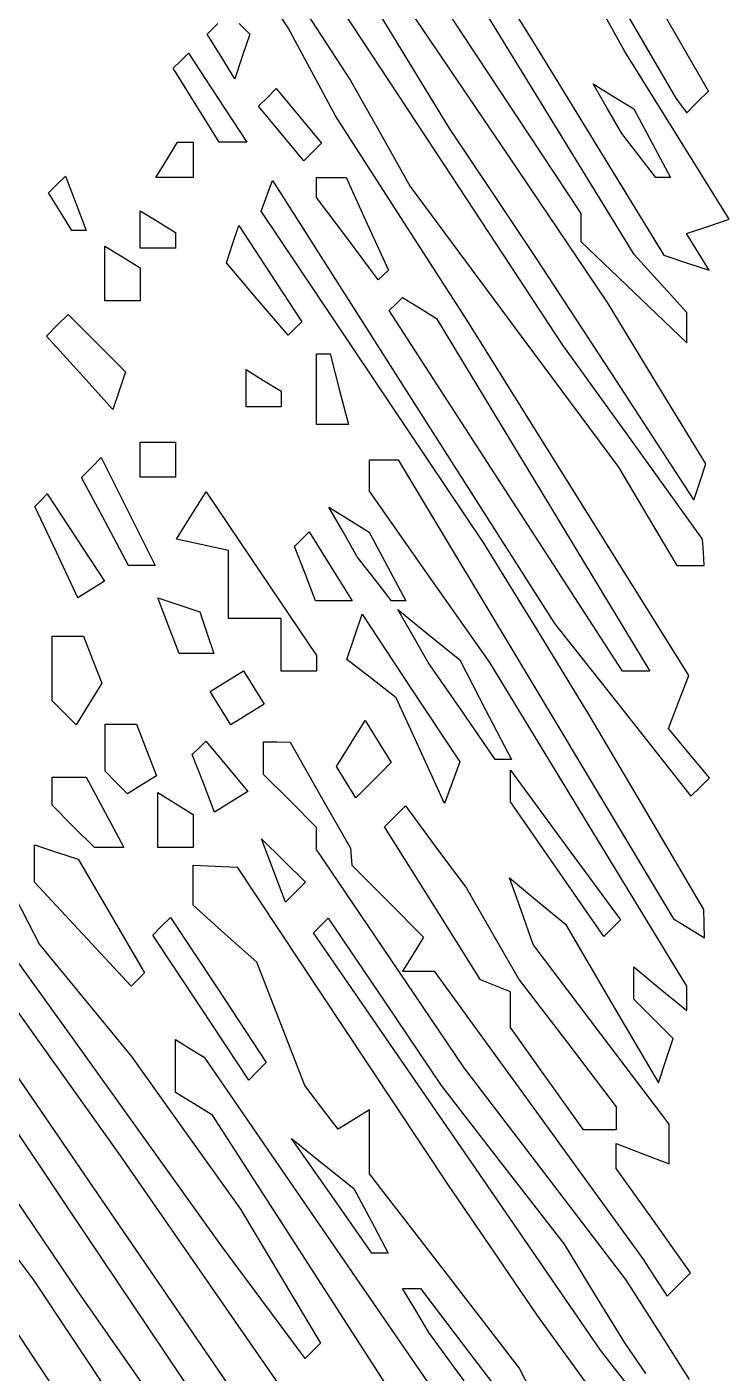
# Model space of a CAD drawing. Extents: x 137 to 489, y 18 to 824.
# Drawn here: x 268.2 to 300.1, y 538.8 to 599.8 of the extents above; entities that cross this region are included whole.
import ezdxf

# ---------------------------------------------------------------- set-up
doc = ezdxf.new("R2010")
doc.units = 0
doc.layers.add('Vrstva_1', color=7, linetype='CONTINUOUS')

msp = doc.modelspace()

# ---------------------------------------------------------------- linework, layer by layer
at = {"layer": 'Vrstva_1', "color": 7}
for p, q in [((285.753628, 608.000482), (291.436498, 598.74647)), ((299.144891, 596.938929), (294.149877, 605.576662)), ((281.853618, 604.344668), (287.353757, 595.274964)), ((279.771344, 602.214375), (281.338223, 599.814366)), ((291.880942, 595.86732), (287.99005, 602.214375)), ((294.168841, 602.614372), (297.660444, 596.614391)), ((280.065098, 599.814366), (278.617416, 602.014363)), ((287.141698, 593.603742), (281.753782, 601.79309)), ((290.075216, 593.977915), (285.596816, 600.614388)), ((287.388057, 600.397254), (293.353625, 591.380104)), ((295.353609, 598.728583), (294.113197, 600.952788)), ((276.396897, 599.521348), (276.877001, 600.001481)), ((277.84044, 599.998249), (278.323775, 599.514914)), ((281.143341, 597.814381), (280.065098, 599.814366)), ((281.338223, 599.814366), (282.905073, 597.414385)), ((277.023467, 598.507537), (276.396897, 599.521348)), ((278.323775, 599.514914), (277.986906, 598.504306)), ((275.193306, 598.316879), (275.54038, 598.663953)), ((275.54038, 598.663953), (276.867193, 596.638967)), ((291.436498, 598.74647), (297.119395, 589.492457)), ((297.715266, 594.925367), (295.353609, 598.728583)), ((274.84626, 597.969805), (275.193306, 598.316879)), ((275.894116, 596.291922), (274.84626, 597.969805)), ((277.650037, 597.493726), (277.023467, 598.507537)), ((277.986906, 598.504306), (277.650037, 597.493726)), ((282.221612, 595.814369), (281.143341, 597.814381)), ((282.905073, 597.414385), (284.252967, 595.014375)), ((279.129098, 596.652659), (279.529123, 597.052684)), ((279.529123, 597.052684), (280.557108, 595.814)), ((294.558066, 596.137603), (293.909896, 597.261229)), ((293.909896, 597.261229), (294.8292, 596.693052)), ((294.8292, 596.693052), (295.748504, 596.124904)), ((298.649282, 596.44332), (299.144891, 596.938929)), ((276.941971, 594.61401), (275.894116, 596.291922)), ((276.867193, 596.638967), (278.194005, 594.61401)), ((278.729101, 596.252662), (279.129098, 596.652659)), ((279.757114, 595.014007), (278.729101, 596.252662)), ((295.206236, 595.014007), (294.558066, 596.137603)), ((295.748504, 596.124904), (296.580954, 594.569449)), ((297.660444, 596.614391), (297.907058, 596.281037)), ((297.907058, 596.281037), (298.153672, 595.947711)), ((298.153672, 595.947711), (298.649282, 596.44332)), ((280.557108, 595.814), (281.58512, 594.575345)), ((285.187663, 591.208665), (282.221612, 595.814369)), ((295.771833, 589.520237), (291.880942, 595.86732)), ((280.785098, 593.775352), (279.757114, 595.014007)), ((284.252967, 595.014375), (285.600898, 592.614366)), ((287.353757, 595.274964), (289.35377, 592.284413)), ((295.979613, 594.014), (295.206236, 595.014007)), ((300.076923, 591.122152), (297.715266, 594.925367)), ((274.557098, 593.814016), (275.051546, 594.61401)), ((275.051546, 594.61401), (275.404317, 594.61401)), ((275.404317, 594.61401), (275.757117, 594.61401)), ((275.757117, 594.61401), (275.757117, 593.814016)), ((277.568002, 594.61401), (276.941971, 594.61401)), ((278.194005, 594.61401), (277.568002, 594.61401)), ((281.58512, 594.575345), (281.185123, 594.175348)), ((296.580954, 594.569449), (297.413405, 593.014022)), ((274.062679, 593.014022), (274.557098, 593.814016)), ((275.757117, 593.814016), (275.757117, 593.014022)), ((281.185123, 594.175348), (280.785098, 593.775352)), ((294.553616, 587.341443), (290.075216, 593.977915)), ((296.753017, 593.014022), (295.979613, 594.014)), ((269.578185, 592.701843), (269.959445, 593.083131)), ((269.959445, 593.083131), (270.433171, 591.848614)), ((292.529622, 585.414366), (287.141698, 593.603742)), ((269.196897, 592.320583), (269.578185, 592.701843)), ((274.909898, 593.014022), (274.062679, 593.014022)), ((275.757117, 593.014022), (274.909898, 593.014022)), ((279.100043, 592.183811), (279.353744, 592.875748)), ((279.353744, 592.875748), (285.753713, 582.826221)), ((281.357158, 592.564618), (281.357158, 593.014136)), ((281.357158, 593.014136), (282.028742, 593.014136)), ((281.357158, 592.1151), (281.357158, 592.564618)), ((282.028742, 593.014136), (282.700355, 593.014136)), ((282.700355, 593.014136), (283.658712, 590.910744)), ((285.600898, 592.614366), (290.330844, 586.247185)), ((297.083197, 593.014022), (296.753017, 593.014022)), ((297.413405, 593.014022), (297.083197, 593.014022)), ((269.724226, 591.467355), (269.196897, 592.320583)), ((270.433171, 591.848614), (270.906897, 590.614126)), ((278.846342, 591.491846), (279.100043, 592.183811)), ((282.757161, 590.242958), (281.357158, 592.1151)), ((289.35377, 592.284413), (291.353754, 589.29389)), ((270.251527, 590.614126), (269.724226, 591.467355)), ((273.357108, 590.661352), (273.357108, 591.508542)), ((273.357108, 591.508542), (274.157101, 591.014123)), ((283.900082, 583.957896), (278.846342, 591.491846)), ((288.153723, 586.602989), (285.187663, 591.208665)), ((293.353625, 591.380104), (293.353625, 590.746901)), ((270.579212, 590.614126), (270.251527, 590.614126)), ((270.906897, 590.614126), (270.579212, 590.614126)), ((273.357108, 589.814133), (273.357108, 590.661352)), ((274.157101, 591.014123), (274.957123, 590.519704)), ((277.547848, 589.986054), (277.829895, 590.832649)), ((277.829895, 590.832649), (279.257423, 588.653997)), ((283.658712, 590.910744), (284.617077, 588.807352)), ((293.353625, 590.746901), (293.353625, 590.113726)), ((298.143638, 590.477723), (299.11028, 590.799937)), ((299.11028, 590.799937), (300.076923, 591.122152)), ((274.957123, 590.519704), (274.957123, 590.166904)), ((274.957123, 590.166904), (274.957123, 589.814133)), ((277.265517, 589.13943), (277.547848, 589.986054)), ((284.157156, 588.370816), (282.757161, 590.242958)), ((293.353625, 590.113726), (295.753606, 587.814375)), ((298.659997, 589.642268), (298.143638, 590.477723)), ((271.75712, 588.661339), (271.75712, 589.908555)), ((271.75712, 589.908555), (272.557114, 589.414136)), ((272.557114, 589.414136), (273.357108, 588.919689)), ((274.157101, 589.814133), (273.357108, 589.814133)), ((274.957123, 589.814133), (274.157101, 589.814133)), ((296.962724, 588.204309), (295.771833, 589.520237)), ((297.119395, 589.492457), (298.147861, 589.149635)), ((299.176328, 588.806813), (298.659997, 589.642268)), ((273.357108, 588.919689), (273.357108, 588.16692)), ((278.66861, 587.50075), (277.265517, 589.13943)), ((284.617077, 588.807352), (284.387046, 588.589084)), ((291.353754, 589.29389), (294.915345, 583.838926)), ((298.147861, 589.149635), (299.176328, 588.806813)), ((271.75712, 587.414123), (271.75712, 588.661339)), ((273.357108, 588.16692), (273.357108, 587.414123)), ((279.257423, 588.653997), (280.684922, 586.475345)), ((284.387046, 588.589084), (284.157156, 588.370816)), ((298.153616, 586.888381), (296.962724, 588.204309)), ((284.95338, 587.277437), (285.250649, 587.574706)), ((285.250649, 587.574706), (286.024819, 587.096246)), ((295.753606, 587.814375), (298.153616, 585.515024)), ((272.557114, 587.414123), (271.75712, 587.414123)), ((273.357108, 587.414123), (272.557114, 587.414123)), ((280.071675, 585.86207), (278.66861, 587.50075)), ((284.656082, 586.980139), (284.95338, 587.277437)), ((289.948847, 578.797311), (284.656082, 586.980139)), ((286.024819, 587.096246), (286.798961, 586.617814)), ((296.787685, 583.680129), (294.553616, 587.341443)), ((269.100264, 585.823689), (269.590601, 586.313997)), ((269.590601, 586.313997), (270.080909, 586.804334)), ((270.080909, 586.804334), (271.383316, 585.501956)), ((280.684922, 586.475345), (280.378327, 586.168722)), ((286.798961, 586.617814), (291.639373, 578.616148)), ((293.202057, 578.511607), (288.153723, 586.602989)), ((298.153616, 586.201717), (298.153616, 586.888381)), ((270.60821, 584.157399), (269.100264, 585.823689)), ((280.378327, 586.168722), (280.071675, 585.86207)), ((290.330844, 586.247185), (295.060819, 579.879975)), ((298.153616, 585.515024), (298.153616, 586.201717)), ((271.383316, 585.501956), (272.685694, 584.199578)), ((295.702696, 581.014372), (292.529622, 585.414366)), ((281.357101, 583.4139), (281.357101, 585.013887)), ((281.357101, 585.013887), (281.66381, 585.013887)), ((281.66381, 585.013887), (281.97049, 585.013887)), ((281.97049, 585.013887), (282.388912, 583.4139)), ((272.116185, 582.491109), (270.60821, 584.157399)), ((272.685694, 584.199578), (272.400925, 583.345329)), ((278.157098, 583.461096), (278.157098, 584.308287)), ((278.157098, 584.308287), (278.95712, 583.813868)), ((288.95383, 576.423918), (283.900082, 583.957896)), ((272.400925, 583.345329), (272.116185, 582.491109)), ((278.157098, 582.613877), (278.157098, 583.461096)), ((278.95712, 583.813868), (279.757114, 583.319449)), ((279.757114, 583.319449), (279.757114, 582.966649)), ((281.357101, 581.813884), (281.357101, 583.4139)), ((282.388912, 583.4139), (282.807306, 581.813884)), ((294.915345, 583.838926), (298.476964, 578.383963)), ((299.021783, 580.018816), (296.787685, 583.680129)), ((279.757114, 582.966649), (279.757114, 582.613877)), ((285.753713, 582.826221), (292.15372, 572.776665)), ((278.95712, 582.613877), (278.157098, 582.613877)), ((279.757114, 582.613877), (278.95712, 582.613877)), ((282.082204, 581.813884), (281.357101, 581.813884)), ((282.807306, 581.813884), (282.082204, 581.813884)), ((273.357108, 580.214095), (273.357108, 581.014089)), ((273.357108, 581.014089), (274.157101, 581.014089)), ((274.157101, 581.014089), (274.957123, 581.014089)), ((274.957123, 581.014089), (274.957123, 580.214095)), ((298.87577, 576.614378), (295.702696, 581.014372)), ((271.139111, 579.863024), (271.590188, 580.314101)), ((271.590188, 580.314101), (272.812317, 577.86423)), ((273.357108, 579.414101), (273.357108, 580.214095)), ((274.957123, 580.214095), (274.957123, 579.414101)), ((283.756507, 579.50172), (283.756507, 580.214378)), ((283.756507, 580.214378), (284.406208, 580.214378)), ((284.406208, 580.214378), (285.055937, 580.214378)), ((285.055937, 580.214378), (291.303184, 569.801676)), ((270.688034, 579.411975), (271.139111, 579.863024)), ((295.060819, 579.879975), (296.379751, 577.647181)), ((298.749373, 579.201389), (299.021783, 580.018816)), ((271.757772, 577.413181), (270.688034, 579.411975)), ((274.157101, 579.414101), (273.357108, 579.414101)), ((274.957123, 579.414101), (274.157101, 579.414101)), ((283.756507, 578.78909), (283.756507, 579.50172)), ((298.476964, 578.383963), (298.749373, 579.201389)), ((268.573898, 578.097578), (268.857079, 578.380759)), ((268.857079, 578.380759), (269.14026, 578.66394)), ((269.14026, 578.66394), (270.439747, 576.680709)), ((275.671341, 577.689106), (276.343435, 578.763437)), ((276.343435, 578.763437), (278.850254, 575.049002)), ((286.488794, 574.901742), (283.756507, 578.78909)), ((295.241584, 570.614482), (289.948847, 578.797311)), ((291.639373, 578.616148), (296.479786, 570.614482)), ((298.250419, 570.420224), (293.202057, 578.511607)), ((269.55239, 576.024148), (268.573898, 578.097578)), ((272.812317, 577.86423), (274.034475, 575.414388)), ((282.558056, 576.937755), (281.909886, 578.06138)), ((281.909886, 578.06138), (282.82919, 577.493203)), ((272.827483, 575.414388), (271.757772, 577.413181)), ((274.999246, 576.614775), (275.671341, 577.689106)), ((282.82919, 577.493203), (283.748513, 576.925027)), ((296.379751, 577.647181), (297.698712, 575.414388)), ((270.439747, 576.680709), (271.739205, 574.697449)), ((276.178175, 576.355972), (274.999246, 576.614775)), ((280.359448, 576.28315), (280.688579, 576.612281)), ((280.688579, 576.612281), (281.017681, 576.941383)), ((281.017681, 576.941383), (281.994188, 575.377764)), ((283.206226, 575.814158), (282.558056, 576.937755)), ((283.748513, 576.925027), (284.580964, 575.3696)), ((298.914888, 576.014369), (298.87577, 576.614378)), ((270.530881, 573.950747), (269.55239, 576.024148)), ((277.357105, 576.097169), (276.178175, 576.355972)), ((277.357105, 574.55583), (277.357105, 576.097169)), ((280.833174, 575.048662), (280.359448, 576.28315)), ((291.347348, 572.519166), (288.95383, 576.423918)), ((298.953723, 575.414388), (298.914888, 576.014369)), ((273.430979, 575.414388), (272.827483, 575.414388)), ((274.034475, 575.414388), (273.430979, 575.414388)), ((281.994188, 575.377764), (282.970667, 573.814145)), ((283.979622, 574.814152), (283.206226, 575.814158)), ((284.580964, 575.3696), (285.413386, 573.814145)), ((297.698712, 575.414388), (298.326217, 575.414388)), ((298.326217, 575.414388), (298.953723, 575.414388)), ((278.850254, 575.049002), (281.357101, 571.334567)), ((281.3069, 573.814145), (280.833174, 575.048662)), ((284.753027, 573.814145), (283.979622, 574.814152)), ((289.22108, 571.014366), (286.488794, 574.901742)), ((271.135114, 574.324155), (270.530881, 573.950747)), ((271.739205, 574.697449), (271.135114, 574.324155)), ((277.357105, 573.014492), (277.357105, 574.55583)), ((274.642166, 572.681194), (274.156024, 573.948054)), ((274.156024, 573.948054), (275.106566, 573.631197)), ((275.106566, 573.631197), (276.057108, 573.31434)), ((282.138783, 573.814145), (281.3069, 573.814145)), ((282.970667, 573.814145), (282.138783, 573.814145)), ((285.083206, 573.814145), (284.753027, 573.814145)), ((285.413386, 573.814145), (285.083206, 573.814145)), ((276.057108, 573.31434), (276.373766, 572.364337)), ((278.557123, 573.014492), (277.357105, 573.014492)), ((279.757114, 573.014492), (278.557123, 573.014492)), ((279.757114, 571.814501), (279.757114, 573.014492)), ((283.078667, 572.176344), (283.420128, 573.200728)), ((283.420128, 573.200728), (285.636869, 569.850999)), ((285.734721, 572.2143), (285.049956, 573.41429)), ((285.049956, 573.41429), (286.45628, 572.272552)), ((275.128308, 571.414363), (274.642166, 572.681194)), ((276.373766, 572.364337), (276.690453, 571.414363)), ((286.45628, 572.272552), (287.862605, 571.130841)), ((293.740838, 568.614385), (291.347348, 572.519166)), ((292.15372, 572.776665), (295.250712, 568.859185)), ((269.357111, 570.747739), (269.357111, 572.214413)), ((269.357111, 572.214413), (270.071527, 572.214413)), ((270.071527, 572.214413), (270.785914, 572.214413)), ((270.785914, 572.214413), (271.197505, 571.141868)), ((279.757114, 570.614482), (279.757114, 571.814501)), ((282.737205, 571.151931), (283.078667, 572.176344)), ((286.419458, 571.014281), (285.734721, 572.2143)), ((271.197505, 571.141868), (271.609067, 570.069323)), ((275.909366, 571.414363), (275.128308, 571.414363)), ((276.690453, 571.414363), (275.909366, 571.414363)), ((281.357101, 571.334567), (281.357101, 570.974681)), ((283.857052, 570.282177), (282.737205, 571.151931)), ((287.862605, 571.130841), (289.030394, 568.872564)), ((269.357111, 569.281065), (269.357111, 570.747739)), ((277.28879, 570.172164), (278.046547, 570.640504)), ((278.046547, 570.640504), (278.514887, 569.882747)), ((280.557108, 570.614482), (279.757114, 570.614482)), ((281.357101, 570.614766), (280.557108, 570.614482)), ((281.357101, 570.974681), (281.357101, 570.614766)), ((287.94274, 568.814284), (286.419458, 571.014281)), ((293.688794, 563.673229), (289.22108, 571.014366)), ((295.860699, 570.614482), (295.241584, 570.614482)), ((296.479786, 570.614482), (295.860699, 570.614482)), ((271.609067, 570.069323), (271.028446, 569.129837)), ((276.531004, 569.703852), (277.28879, 570.172164)), ((278.514887, 569.882747), (278.983199, 569.124961)), ((284.976879, 569.412422), (283.857052, 570.282177)), ((285.636869, 569.850999), (287.853619, 566.501241)), ((297.788258, 569.215896), (298.250419, 570.420224)), ((269.902468, 568.735707), (269.357111, 569.281065)), ((276.999344, 568.946066), (276.531004, 569.703852)), ((286.072016, 567.012413), (284.976879, 569.412422)), ((291.303184, 569.801676), (297.550432, 559.388954)), ((297.326126, 568.011569), (297.788258, 569.215896)), ((270.447826, 568.19035), (269.902468, 568.735707)), ((271.028446, 569.129837), (270.447826, 568.19035)), ((277.467684, 568.188309), (276.999344, 568.946066)), ((278.225442, 568.656649), (277.467684, 568.188309)), ((278.983199, 569.124961), (278.225442, 568.656649)), ((289.46605, 566.614287), (287.94274, 568.814284)), ((289.030394, 568.872564), (290.198183, 566.614287)), ((296.337317, 564.214391), (293.740838, 568.614385)), ((295.250712, 568.859185), (298.347704, 564.941676)), ((271.757375, 567.14584), (271.757375, 568.212517)), ((271.757375, 568.212517), (272.471763, 568.212517)), ((272.471763, 568.212517), (273.186179, 568.212517)), ((273.186179, 568.212517), (273.636831, 567.038123)), ((282.910147, 567.336044), (283.557345, 568.383276)), ((283.557345, 568.383276), (284.14766, 567.428142)), ((298.253934, 566.893641), (297.326126, 568.011569)), ((276.024538, 567.14635), (276.329375, 567.451159)), ((276.329375, 567.451159), (277.282213, 566.303071)), ((278.955816, 566.673248), (278.955816, 567.416095)), ((278.955816, 567.416095), (279.555826, 567.410426)), ((279.555826, 567.410426), (280.155807, 567.404756)), ((280.155807, 567.404756), (281.527832, 564.993748)), ((284.14766, 567.428142), (284.737946, 566.473037)), ((271.757375, 566.079163), (271.757375, 567.14584)), ((273.636831, 567.038123), (274.087483, 565.863758)), ((275.7197, 566.841512), (276.024538, 567.14635)), ((276.222368, 565.531594), (275.7197, 566.841512)), ((282.262941, 566.288841), (282.910147, 567.336044)), ((287.167124, 564.612432), (286.072016, 567.012413)), ((299.181713, 565.775714), (298.253934, 566.893641)), ((277.282213, 566.303071), (278.235051, 565.154955)), ((278.955816, 565.930372), (278.955816, 566.673248)), ((282.70044, 565.580945), (282.262941, 566.288841)), ((284.737946, 566.473037), (283.937953, 565.673043)), ((287.853619, 566.501241), (287.510372, 565.556822)), ((289.832117, 566.614287), (289.46605, 566.614287)), ((290.198183, 566.614287), (289.832117, 566.614287)), ((269.357366, 565.173465), (269.357366, 565.813471)), ((269.357366, 565.813471), (270.129212, 565.813471)), ((270.129212, 565.813471), (270.901057, 565.813471)), ((270.901057, 565.813471), (271.757375, 564.213484)), ((272.268944, 565.567594), (271.757375, 566.079163)), ((272.780541, 565.055997), (272.268944, 565.567594)), ((274.087483, 565.863758), (273.434012, 565.459877)), ((280.155807, 564.730381), (278.955816, 565.930372)), ((283.137968, 564.873049), (282.70044, 565.580945)), ((283.937953, 565.673043), (283.137968, 564.873049)), ((287.510372, 565.556822), (287.167124, 564.612432)), ((290.157364, 565.413021), (290.157364, 566.127635)), ((290.157364, 566.127635), (292.653751, 562.733062)), ((298.764709, 565.358709), (299.181713, 565.775714)), ((269.357366, 564.533459), (269.357366, 565.173465)), ((273.434012, 565.459877), (272.780541, 565.055997)), ((274.157357, 563.860684), (274.157357, 565.1079)), ((274.157357, 565.1079), (274.957379, 564.613481)), ((276.725035, 564.221704), (276.222368, 565.531594)), ((278.235051, 565.154955), (277.480043, 564.688315)), ((281.527832, 564.993748), (282.899829, 562.58274)), ((290.157364, 564.698435), (290.157364, 565.413021)), ((298.347704, 564.941676), (298.764709, 565.358709)), ((270.317375, 563.573477), (269.357366, 564.533459)), ((274.957379, 564.613481), (275.757372, 564.119033)), ((277.480043, 564.688315), (276.725035, 564.221704)), ((281.355826, 563.530391), (280.155807, 564.730381)), ((284.918003, 564.039663), (285.394167, 564.515799)), ((285.394167, 564.515799), (286.775745, 562.641814)), ((292.276205, 561.640929), (290.157364, 564.698435)), ((271.757375, 564.213484), (272.613665, 562.613468)), ((274.157357, 562.613468), (274.157357, 563.860684)), ((275.757372, 564.119033), (275.757372, 563.366265)), ((284.441868, 563.5635), (284.918003, 564.039663)), ((298.933824, 559.814377), (296.337317, 564.214391)), ((271.277357, 562.613468), (270.317375, 563.573477)), ((275.757372, 563.366265), (275.757372, 562.613468)), ((281.355826, 563.029339), (281.355826, 563.530391)), ((286.619187, 560.087921), (284.441868, 563.5635)), ((298.156507, 556.332123), (293.688794, 563.673229)), ((268.557372, 561.892929), (268.557372, 562.745761)), ((268.557372, 562.745761), (269.550037, 562.414873)), ((271.945511, 562.613468), (271.277357, 562.613468)), ((272.613665, 562.613468), (271.945511, 562.613468)), ((274.957379, 562.613468), (274.157357, 562.613468)), ((275.757372, 562.613468), (274.957379, 562.613468)), ((279.408793, 561.579248), (278.862585, 563.013748)), ((278.862585, 563.013748), (279.856638, 562.027093)), ((281.355826, 562.528287), (281.355826, 563.029339)), ((284.707984, 557.572195), (281.355826, 562.528287)), ((282.899829, 562.58274), (282.928175, 562.198816)), ((286.775745, 562.641814), (288.157351, 560.767859)), ((292.653751, 562.733062), (295.150139, 559.338525)), ((270.774604, 553.282611), (264.557375, 561.952882)), ((268.557372, 561.04007), (268.557372, 561.892929)), ((269.550037, 562.414873), (270.542701, 562.083985)), ((270.542701, 562.083985), (272.045687, 559.510532)), ((279.856638, 562.027093), (280.850692, 561.04041)), ((282.928175, 562.198816), (282.956522, 561.814381)), ((275.755813, 560.910016), (275.755813, 561.816167)), ((275.755813, 561.816167), (276.75582, 561.774781)), ((276.75582, 561.774781), (277.755826, 561.733396)), ((277.755826, 561.733396), (282.555816, 554.493713)), ((279.955029, 560.144755), (279.408793, 561.579248)), ((282.956522, 561.814381), (284.585698, 560.185206)), ((294.395046, 558.583461), (292.276205, 561.640929)), ((267.44775, 560.812277), (268.77924, 558.212287)), ((270.74827, 558.683836), (268.557372, 561.04007)), ((275.755813, 560.003845), (275.755813, 560.910016)), ((280.850692, 561.04041), (280.402875, 560.592592)), ((288.157351, 560.767859), (289.35737, 558.690072)), ((290.65646, 559.727552), (290.11989, 561.240677)), ((290.11989, 561.240677), (291.384312, 560.191329)), ((280.402875, 560.592592), (279.955029, 560.144755)), ((284.585698, 560.185206), (286.214854, 558.556021)), ((288.796507, 556.612328), (286.619187, 560.087921)), ((291.384312, 560.191329), (292.648734, 559.141943)), ((272.045687, 559.510532), (273.548673, 556.937065)), ((274.323212, 559.044856), (274.723209, 559.444853)), ((274.723209, 559.444853), (276.900216, 556.155184)), ((277.199923, 558.709999), (275.755813, 560.003845)), ((291.193058, 558.214384), (290.65646, 559.727552)), ((298.945162, 559.167171), (298.933824, 559.814377)), ((264.958081, 559.138654), (268.708034, 553.877433)), ((273.923215, 558.644859), (274.323212, 559.044856)), ((281.223363, 558.750336), (281.555413, 559.082358)), ((281.555413, 559.082358), (281.887464, 559.414409)), ((281.887464, 559.414409), (284.449039, 555.615241)), ((292.648734, 559.141943), (294.757654, 555.543298)), ((294.772592, 558.960979), (294.395046, 558.583461)), ((295.150139, 559.338525), (294.772592, 558.960979)), ((297.550432, 559.388954), (298.25348, 558.954459)), ((298.25348, 558.954459), (298.956501, 558.519965)), ((298.956501, 558.519965), (298.945162, 559.167171)), ((268.77924, 558.212287), (270.868289, 555.678198)), ((272.939196, 556.327587), (270.74827, 558.683836)), ((276.100223, 555.355162), (273.923215, 558.644859)), ((278.644005, 557.416176), (277.199923, 558.709999)), ((287.735726, 549.283238), (281.223363, 558.750336)), ((286.214854, 558.556021), (285.738463, 557.785219)), ((289.35737, 558.690072), (290.557361, 556.612299)), ((294.2748, 554.140488), (291.193058, 558.214384)), ((285.738463, 557.785219), (285.262072, 557.014394)), ((262.588289, 557.416176), (270.103161, 546.216208)), ((279.733983, 554.61617), (278.644005, 557.416176)), ((288.060151, 552.616129), (284.707984, 557.572195)), ((285.262072, 557.014394), (285.980712, 557.014394)), ((285.980712, 557.014394), (286.699323, 557.014394)), ((286.699323, 557.014394), (291.427909, 550.487707)), ((295.756498, 556.472324), (295.756498, 557.210296)), ((295.756498, 557.210296), (296.956517, 556.214372)), ((273.24392, 556.632312), (272.939196, 556.327587)), ((273.548673, 556.937065), (273.24392, 556.632312)), ((289.476935, 556.345587), (288.796507, 556.612328)), ((290.557361, 556.612299), (292.757357, 553.736835)), ((295.756498, 555.734381), (295.756498, 556.472324)), ((276.900216, 556.155184), (279.077224, 552.86555)), ((290.157364, 556.078847), (289.476935, 556.345587)), ((290.157364, 555.268989), (290.157364, 556.078847)), ((296.956517, 556.214372), (298.156507, 555.218476)), ((298.156507, 555.775285), (298.156507, 556.332123)), ((298.156507, 555.218476), (298.156507, 555.775285)), ((270.868289, 555.678198), (272.957366, 553.144139)), ((278.277231, 552.065528), (276.100223, 555.355162)), ((284.449039, 555.615241), (287.010624, 551.816135)), ((290.157364, 554.459159), (290.157364, 555.268989)), ((294.757654, 555.543298), (296.866602, 551.944687)), ((296.64652, 554.844387), (295.756498, 555.734381)), ((272.615479, 545.17989), (265.872878, 555.016167)), ((280.82399, 551.816192), (279.733983, 554.61617)), ((297.536513, 553.954422), (296.64652, 554.844387)), ((282.555816, 554.493713), (287.355798, 547.254085)), ((291.811833, 552.135685), (290.157364, 554.459159)), ((297.356513, 550.06662), (294.2748, 554.140488)), ((297.201543, 552.94954), (297.536513, 553.954422)), ((268.708034, 553.877433), (272.457986, 548.616189)), ((274.95582, 552.710608), (274.95582, 553.910627)), ((274.95582, 553.910627), (275.610084, 553.506265)), ((275.610084, 553.506265), (276.264349, 553.101902)), ((292.757357, 553.736835), (294.957354, 550.861342)), ((276.991804, 544.612309), (270.774604, 553.282611)), ((272.957366, 553.144139), (275.428412, 549.678217)), ((276.264349, 553.101902), (281.810078, 545.034954)), ((279.077224, 552.86555), (278.677227, 552.465524)), ((296.866602, 551.944687), (297.201543, 552.94954)), ((270.558264, 542.443493), (263.958245, 552.20434)), ((274.95582, 551.510617), (274.95582, 552.710608)), ((278.677227, 552.465524), (278.277231, 552.065528)), ((291.725291, 547.81611), (288.060151, 552.616129)), ((293.466302, 549.812211), (291.811833, 552.135685)), ((275.798616, 550.989751), (274.95582, 551.510617)), ((281.580528, 550.825002), (280.82399, 551.816192)), ((287.010624, 551.816135), (289.801304, 548.216135)), ((276.641442, 550.468857), (275.798616, 550.989751)), ((280.998632, 543.714661), (276.641442, 550.468857)), ((282.337095, 549.833811), (281.580528, 550.825002)), ((283.046465, 550.272217), (282.337095, 549.833811)), ((283.755798, 550.710624), (283.046465, 550.272217)), ((283.756309, 549.263424), (283.755798, 550.710624)), ((291.427909, 550.487707), (296.156494, 543.960992)), ((294.957354, 550.861342), (294.957354, 550.336847)), ((294.957354, 550.336847), (294.957354, 549.812381)), ((275.428412, 549.678217), (277.899429, 546.212324)), ((294.211843, 549.812211), (293.466302, 549.812211)), ((294.957354, 549.812381), (294.211843, 549.812211)), ((297.356513, 549.165628), (297.356513, 550.06662)), ((282.043086, 546.812306), (280.21987, 549.412299)), ((280.21987, 549.412299), (281.632289, 548.278101)), ((283.756819, 547.816195), (283.756309, 549.263424)), ((294.248098, 539.816117), (287.735726, 549.283238)), ((294.956504, 548.623502), (294.956504, 549.185584)), ((294.956504, 549.185584), (296.156494, 548.725096)), ((297.356513, 548.264636), (297.356513, 549.165628)), ((272.457986, 548.616189), (278.70804, 539.60502)), ((294.956504, 548.061392), (294.956504, 548.623502)), ((296.156494, 548.725096), (297.356513, 548.264636)), ((281.632289, 548.278101), (283.044708, 547.143902)), ((289.801304, 548.216135), (292.592013, 544.616135)), ((296.64377, 545.691855), (294.956504, 548.061392)), ((287.157061, 543.416202), (283.756819, 547.816195)), ((287.355798, 547.254085), (289.355811, 544.3308)), ((295.39046, 543.01612), (291.725291, 547.81611)), ((283.866321, 544.212312), (282.043086, 546.812306)), ((283.044708, 547.143902), (283.829187, 545.678107)), ((270.103161, 546.216208), (277.618034, 535.016183)), ((277.899429, 546.212324), (279.71964, 543.170239)), ((283.829187, 545.678107), (284.613647, 544.212312)), ((298.331065, 543.32229), (296.64377, 545.691855)), ((267.003391, 545.016189), (268.491013, 543.016205)), ((279.358081, 535.343613), (272.615479, 545.17989)), ((281.810078, 545.034954), (287.355798, 536.968006)), ((278.917775, 542.022151), (276.991804, 544.612309)), ((284.239984, 544.212312), (283.866321, 544.212312)), ((284.613647, 544.212312), (284.239984, 544.212312)), ((289.355811, 544.3308), (291.355795, 541.407543)), ((292.592013, 544.616135), (293.973902, 542.356214)), ((285.355814, 536.960466), (280.998632, 543.714661)), ((296.156494, 543.960992), (296.71302, 543.110882)), ((268.491013, 543.016205), (279.69906, 526.216195)), ((279.71964, 543.170239), (281.539879, 540.128154)), ((290.557304, 539.016208), (287.157061, 543.416202)), ((296.837065, 540.746702), (295.39046, 543.01612)), ((296.71302, 543.110882), (297.269518, 542.260743)), ((297.800277, 542.791531), (298.331065, 543.32229)), ((273.99547, 537.529861), (270.558264, 542.443493)), ((285.858822, 541.612261), (285.262923, 542.612268)), ((285.262923, 542.612268), (285.669439, 542.612268)), ((285.669439, 542.612268), (286.075928, 542.612268)), ((286.075928, 542.612268), (288.228217, 539.790491)), ((293.973902, 542.356214), (295.35582, 540.096321)), ((297.269518, 542.260743), (297.800277, 542.791531)), ((268.828648, 539.016208), (266.69141, 542.216183)), ((280.843719, 539.431994), (278.917775, 542.022151)), ((286.454721, 540.612255), (285.858822, 541.612261)), ((291.355795, 541.407543), (294.141033, 537.567534)), ((288.049209, 538.422094), (286.454721, 540.612255)), ((298.283669, 538.477285), (296.837065, 540.746702)), ((281.539879, 540.128154), (281.191785, 539.78006)), ((295.35582, 540.096321), (296.290403, 538.75749)), ((278.70804, 539.60502), (284.958085, 530.59388)), ((281.191785, 539.78006), (280.843719, 539.431994)), ((288.228217, 539.790491), (290.380479, 536.968715)), ((295.896246, 537.699033), (294.248098, 539.816117)), ((270.965886, 535.816205), (268.828648, 539.016208)), ((291.691729, 536.816183), (290.557304, 539.016208))]:
    msp.add_line(p, q, dxfattribs=at)

doc.saveas('drawing.dxf')
